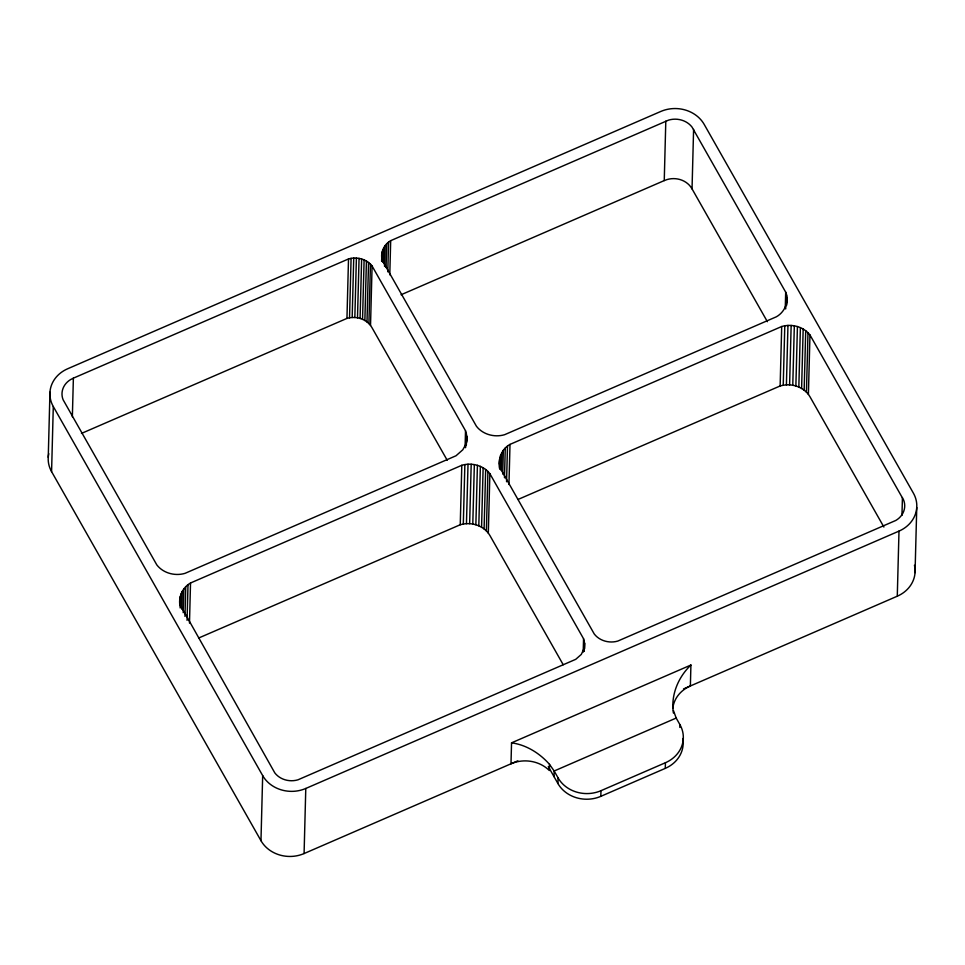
<?xml version="1.0" encoding="UTF-8"?>
<svg xmlns="http://www.w3.org/2000/svg" width="965" height="965" viewBox="0 0 965 965"><rect width="100%" height="100%" fill="white"/><g stroke="black" fill="none" stroke-linecap="round" stroke-linejoin="round"><path stroke-width="1.45" d="M48.25 457.301L49.951 392.212M517.819 760.83L304.084 853.555A32.135 28.238 1.5 0 1 260.972 840.684L51.579 471.62L53.292 406.53A32.074 28.19 1.5 0 1 67.622 368.787L660.76 111.47A32.376 28.455 1.5 0 1 704.209 124.437L913.397 493.163A32.255 28.347 1.5 0 1 898.994 531.112L897.281 596.201L683.546 688.926M72.363 416.796L73.376 378.159L348.51 258.958C356.833 256.473 366.688 259.03 372.08 266.002L465.516 430.764L466.819 436.313L466.758 442.127M179.707 603.897C178.911 595.538 183.157 587.094 190.527 582.993L461.801 465.299C471.704 462.332 483.441 465.383 489.87 473.682L583.56 638.746L584.621 643.317L584.235 650.941M179.985 605.574L180.226 596.647M180.202 608.01L179.828 599.434M180.684 607.311L181.034 593.933M181.77 609.18L182.24 591.34M183.205 612.691L183.82 588.915M184.978 616.406L185.75 586.684M187.065 620.362L188.006 584.694M189.478 623.113L190.527 582.993M260.972 840.684L262.673 775.595L53.292 406.53M304.084 853.555L305.784 788.465L898.994 531.112M81.458 433.418L346.954 318.402L348.51 258.958M346.954 318.402L349.535 317.799L351.091 258.355M349.535 317.799L352.177 317.497L353.733 258.053M447.205 460.245L371.875 327.485C368.425 321.466 361.658 317.895 354.843 317.497L356.399 258.053M357.496 317.811L359.052 258.367M360.078 318.414L361.634 258.97M362.55 319.319L364.107 259.875M364.867 320.489L366.423 261.045M366.99 321.924L368.546 262.48M368.895 323.589L370.451 264.133M370.524 325.446L372.08 266.002M381.67 257.366C381.139 250.623 384.806 243.976 390.68 240.671L668.612 120.106A20.289 17.828 1.5 0 1 692.05 127.115L785.691 292.166C789.491 301.297 784.774 312.165 776.33 316.81L504.623 434.696C494.683 437.676 482.898 434.612 476.445 426.277L382.828 261.334L381.742 254.398M381.645 261.201L381.754 256.75M381.838 260.984L382.08 252.07M382.442 261.696L382.755 249.802M383.37 262.504L383.756 247.643M384.54 266.412L385.083 245.605M386.072 267.534L386.688 243.747M387.785 271.816L388.569 242.094M389.788 274.844L390.68 240.671M198.609 638.046L460.245 524.743L461.801 465.299M465.094 447.109L465.516 430.764M460.245 524.743L463.309 524.031L464.865 464.575M465.528 447.688L466.831 439.159M466.059 445.396L466.372 433.502M466.348 444.949L466.433 441.97M466.698 440.776L466.819 436.313M463.309 524.031L466.457 523.669L468.013 464.213M563.21 664.716L489.931 535.551C485.817 528.398 477.759 524.14 469.641 523.669L471.197 464.225M472.79 524.031L474.346 464.587M475.866 524.755L477.422 465.311M478.809 525.829L480.365 466.385M481.571 527.228L483.127 467.784M484.104 528.941L485.66 469.485M486.372 530.919L487.928 471.463M488.314 533.138L489.87 473.682M499.496 468.351C497.976 459.075 501.462 448.99 510.003 444.395L781.698 326.52C791.674 323.528 803.483 326.604 809.961 334.952L903.614 500.003A20.156 17.72 1.5 0 1 895.858 520.424L617.829 641.062C609.518 643.546 599.663 640.989 594.271 634.017L500.666 468.966L499.4 463.514L499.774 457.953M499.749 469.243L499.822 466.276M500.22 468.64L500.57 455.263M501.305 470.522L501.776 452.681M502.717 474.044L503.344 450.269M504.478 477.784L505.262 448.062M506.565 481.752L507.494 446.083M508.953 484.514L510.003 444.395M511.546 742.845L510.992 763.785A32.062 28.178 1.5 0 1 549.326 770.516L549.495 764.352C539.749 753.279 526.323 744.823 511.546 742.845L690.916 665.03L690.373 685.97A32.062 28.178 1.5 0 0 672.822 708.165M554.019 776.632L554.163 770.999L549.495 764.352M682.774 738.514A32.412 28.48 1.5 0 1 665.271 768.381L600.821 796.342A31.966 28.094 1.5 0 1 557.927 783.532L558.084 777.899L554.163 770.999L676.188 718.057L679.903 724.606L679.83 727.429M583.21 652.123L583.56 638.746M583.994 651.399L584.259 641.001M584.561 648.625L584.621 643.317M600.821 796.342L600.966 790.697L665.428 762.736A32.412 28.48 1.5 0 0 679.903 724.606M401.066 294.759L664.246 180.588L665.802 121.132M665.271 768.381L665.428 762.736M673.401 713.038C670.639 695.343 678.093 677.237 690.916 665.03M767.38 321.695L692.038 188.875L693.594 129.431M518.072 499.448L780.142 385.964L781.698 326.52M780.142 385.964L783.23 385.24L784.786 325.796M785.257 308.523L785.691 292.166M785.703 308.884L785.775 305.917M786.258 305.278L786.523 294.868M786.764 305.073L786.957 297.642M783.23 385.24L786.403 384.878L787.959 325.422M883.892 527.035L810.021 396.844C805.884 389.631 797.766 385.349 789.599 384.878L791.155 325.434M792.772 385.24L794.328 325.796M795.872 385.976L797.428 326.532M798.839 387.062L800.395 327.605M801.613 388.461L803.17 329.017M804.159 390.174L805.715 330.73M806.438 392.164L807.995 332.72M808.405 394.408L809.961 334.952M901.961 515.37L902.432 497.542M915.049 572.643L916.75 507.566M584.308 647.961L581.316 654.403L575.743 659.324L297.956 779.817A20.036 17.611 1.5 0 1 274.808 772.893L180.274 605.031M465.613 444.708L462.79 449.786L456.023 455.769L185.027 573.343C175.075 576.322 163.29 573.258 156.825 564.923L63.087 399.715A19.988 17.563 1.5 0 1 70.771 379.474L73.376 378.159M664.246 180.588L667.056 179.562A20.289 17.828 1.5 0 1 690.494 186.559L692.038 188.875M352.177 317.497L354.843 317.497M786.403 384.878L789.599 384.878M466.457 523.669L469.641 523.669M548.277 766.524L557.927 783.532M676.188 718.057L673.461 710.566M51.579 471.62A32.074 28.19 1.5 0 1 48.769 453.647M914.446 565.261A32.255 28.347 1.5 0 1 897.281 596.201M305.784 788.465A32.135 28.238 1.5 0 1 262.673 775.595M600.966 790.697A31.966 28.094 1.5 0 1 558.084 777.899"/></g></svg>
